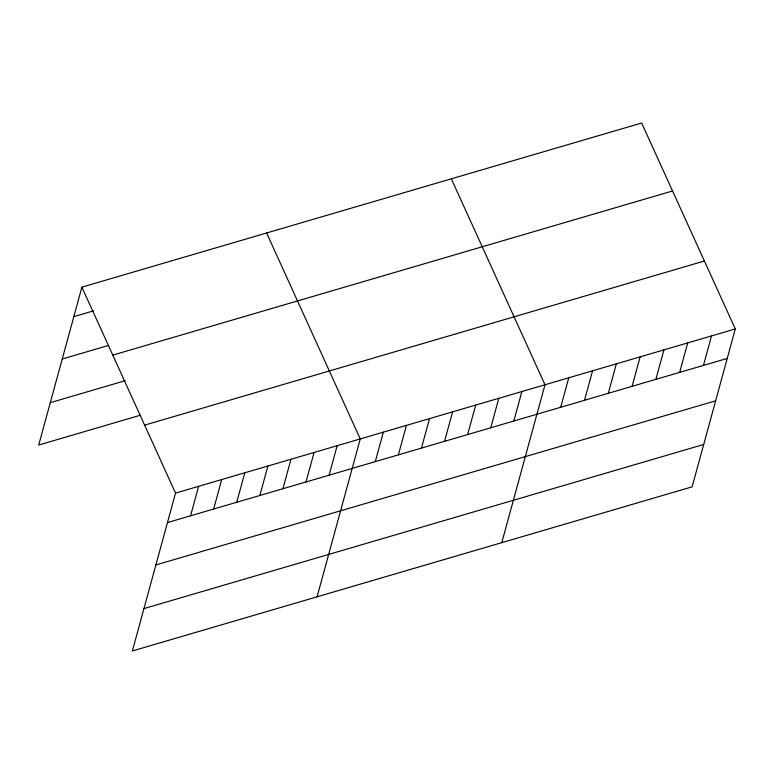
<?xml version="1.0" encoding="UTF-8"?>
<svg xmlns="http://www.w3.org/2000/svg" width="774" height="774" viewBox="0 0 774 774"><rect width="100%" height="100%" fill="white"/><g stroke="black" fill="none" stroke-linecap="round" stroke-linejoin="round"><path stroke-width="1.16" d="M81.889 287.154L175.534 493.096L132.344 650.982L692.111 486.846L735.3 328.96L641.656 123.018L81.889 287.154L38.7 445.04L140.297 415.251M190.559 515.803L198.628 486.324M213.653 509.031L221.712 479.551M236.747 502.258L244.807 472.788M259.832 495.486L267.901 466.016M282.926 488.723L290.985 459.243M306.011 481.95L314.08 452.471M329.105 475.178L337.164 445.698M317.069 596.812L360.258 438.935L266.614 232.993M375.284 461.633L383.353 432.163M398.378 454.87L406.437 425.39M421.462 448.098L429.531 418.618M444.557 441.325L452.616 411.845M467.641 434.553L475.71 405.073M490.735 427.78L498.804 398.31M513.83 421.008L521.889 391.538M501.784 542.651L544.983 384.765L451.339 178.823M560.705 407.269L568.774 377.789M584.496 400.293L592.565 370.814M608.287 393.318L616.346 363.838M632.077 386.342L640.137 356.862M655.868 379.366L663.928 349.887M679.659 372.391L687.718 342.911M703.45 365.415L711.509 335.935M73.83 316.634L93.451 310.877M62.239 359.01L108.418 345.465M112.791 355.121L672.558 190.975M50.291 402.664L125.34 380.663M144.632 425.139L704.398 261.002M175.534 493.096L735.3 328.96M167.474 522.576L727.241 358.43M155.884 564.952L715.64 400.806M143.935 608.606L703.701 444.469"/></g></svg>
